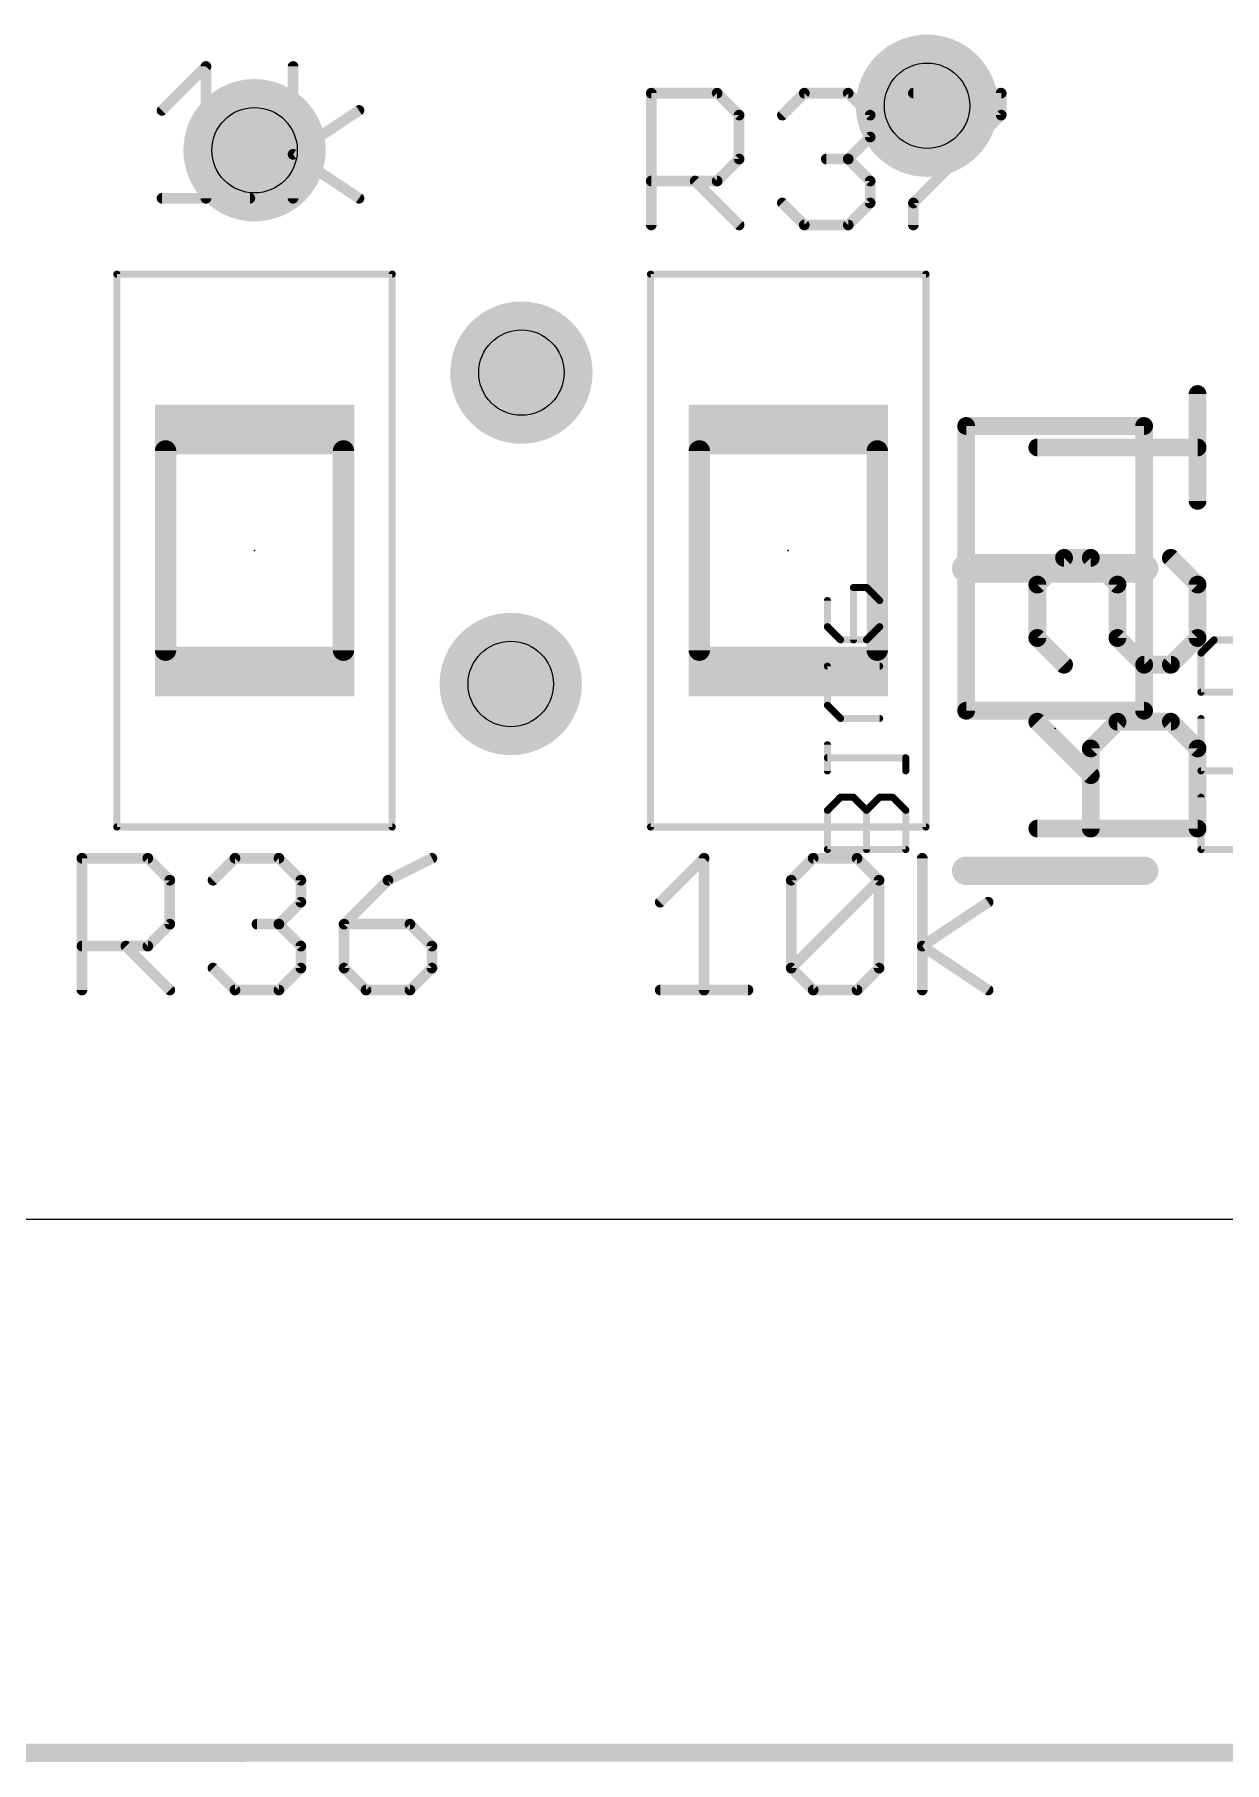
# Model space of a CAD drawing. Extents: x -7 to 105, y 1 to 61.
# Drawn here: x 34.94 to 43.44, y 2.46 to 14.8 of the extents above; entities that cross this region are included whole.
import ezdxf

# ---------------------------------------------------------------- set-up
doc = ezdxf.new("R2010")
doc.units = 0
for name, color, linetype in [('18', 110, 'CONTINUOUS'), ('20', 53, 'CONTINUOUS'), ('22', 253, 'CONTINUOUS'), ('23', 53, 'CONTINUOUS'), ('24', 53, 'CONTINUOUS'), ('25', 253, 'CONTINUOUS'), ('26', 253, 'CONTINUOUS'), ('27', 253, 'CONTINUOUS'), ('28', 253, 'CONTINUOUS'), ('39', 12, 'CONTINUOUS'), ('44', 253, 'CONTINUOUS'), ('47', 253, 'CONTINUOUS'), ('51', 253, 'CONTINUOUS'), ('52', 253, 'CONTINUOUS')]:
    doc.layers.add(name, color=color, linetype=linetype)

# ---------------------------------------------------------------- blocks, each defined once
blk = doc.blocks.new('RECT')
blk.add_solid([(-0.5, -0.5), (0.5, -0.5), (-0.5, 0.5), (0.5, 0.5)])
blk = doc.blocks.new('ROUNDV')
at = {"const_width": 0.5}
blk.add_lwpolyline([(0, -0.25, 1), (0, 0.25, 1), (0, -0.25)], format="xyb", dxfattribs=at)

msp = doc.modelspace()

# ---------------------------------------------------------------- linework, layer by layer
at = {"layer": '20'}
msp.add_line((104.755, 6.3375), (0, 6.3375), dxfattribs=at)
at = {"layer": '22', "const_width": 0.2032}
for points in [[(42.8625, 10.9855), (41.5925, 10.9855)], [(41.5925, 8.8265), (42.8625, 8.8265)]]:
    msp.add_lwpolyline(points, dxfattribs=at)
at = {"layer": '22', "const_width": 0.1016}
for points in [[(41.5925, 11.0363, 1), (41.5925, 10.9347)], [(42.8625, 10.9347, 1), (42.8625, 11.0363)], [(41.5925, 8.8773, 1), (41.5925, 8.7757)], [(42.8625, 8.7757, 1), (42.8625, 8.8773)]]:
    msp.add_lwpolyline(points, format="xyb", dxfattribs=at)
at = {"layer": '23'}
for p in [(36.5125, 11.1125), (40.3225, 11.1125)]:
    msp.add_point(p, dxfattribs=at)
at = {"layer": '24'}
msp.add_point((42.2275, 9.8425), dxfattribs=at)
at = {"layer": '25', "const_width": 0.0381}
for points in [[(39.3636, 14.3772, 1), (39.3255, 14.3772)], [(39.3446, 14.3963, 1), (39.3446, 14.3582)], [(39.8284, 14.3907, 1), (39.8014, 14.3637)], [(39.8149, 14.3582, 1), (39.8149, 14.3963)], [(40.4369, 14.3963, 1), (40.4369, 14.3582)], [(40.4504, 14.3637, 1), (40.4234, 14.3907)], [(40.7639, 14.3907, 1), (40.7369, 14.3637)], [(40.7504, 14.3582, 1), (40.7504, 14.3963)], [(41.2156, 14.3963, 1), (41.2156, 14.3582)], [(41.8618, 14.3772, 1), (41.8237, 14.3772)], [(41.8427, 14.3582, 1), (41.8427, 14.3963)], [(39.9907, 14.2204, 1), (39.9526, 14.2204)], [(39.9582, 14.207, 1), (39.9851, 14.2339)], [(40.2666, 14.2339, 1), (40.2936, 14.207)], [(40.9262, 14.2204, 1), (40.8881, 14.2204)], [(40.8937, 14.207, 1), (40.9207, 14.2339)], [(41.8237, 14.2204, 1), (41.8618, 14.2204)], [(41.8562, 14.207, 1), (41.8292, 14.2339)], [(40.8881, 14.0637, 1), (40.9262, 14.0637)], [(40.9207, 14.0502, 1), (40.8937, 14.0771)], [(39.9851, 13.8934, 1), (39.9582, 13.9204)], [(40.5937, 13.926, 1), (40.5937, 13.8879)], [(40.7639, 13.9204, 1), (40.7369, 13.8934)], [(40.7369, 13.9204, 1), (40.7639, 13.8934)], [(40.7504, 13.8879, 1), (40.7504, 13.926)], [(39.9526, 13.9069, 1), (39.9907, 13.9069)], [(39.3446, 13.7692, 1), (39.3446, 13.7311)], [(39.6716, 13.7636, 1), (39.6447, 13.7367)], [(39.8014, 13.7636, 1), (39.8284, 13.7367)], [(39.8149, 13.7311, 1), (39.8149, 13.7692)], [(40.9262, 13.7501, 1), (40.8881, 13.7501)], [(40.8937, 13.7367, 1), (40.9207, 13.7636)], [(40.2936, 13.6068, 1), (40.2666, 13.5799)], [(40.8881, 13.5934, 1), (40.9262, 13.5934)], [(40.9207, 13.5799, 1), (40.8937, 13.6068)], [(41.2347, 13.5934, 1), (41.1966, 13.5934)], [(41.2022, 13.6068, 1), (41.2291, 13.5799)], [(39.3255, 13.4366, 1), (39.3636, 13.4366)], [(39.9582, 13.4231, 1), (39.9851, 13.4501)], [(40.4369, 13.4557, 1), (40.4369, 13.4176)], [(40.4234, 13.4231, 1), (40.4504, 13.4501)], [(40.7369, 13.4501, 1), (40.7639, 13.4231)], [(40.7504, 13.4176, 1), (40.7504, 13.4557)], [(41.1966, 13.4366, 1), (41.2347, 13.4366)], [(35.2996, 8.9162, 1), (35.2615, 8.9162)], [(35.2806, 8.9353, 1), (35.2806, 8.8972)], [(35.7644, 8.9297, 1), (35.7374, 8.9027)], [(35.7509, 8.8972, 1), (35.7509, 8.9353)], [(36.3729, 8.9353, 1), (36.3729, 8.8972)], [(36.3864, 8.9027, 1), (36.3594, 8.9297)], [(36.6999, 8.9297, 1), (36.6729, 8.9027)], [(36.6864, 8.8972, 1), (36.6864, 8.9353)], [(37.7872, 8.8992, 1), (37.7702, 8.9332)], [(35.9267, 8.7594, 1), (35.8886, 8.7594)], [(35.8942, 8.746, 1), (35.9211, 8.7729)], [(36.2026, 8.7729, 1), (36.2296, 8.746)], [(36.8622, 8.7594, 1), (36.8241, 8.7594)], [(36.8297, 8.746, 1), (36.8567, 8.7729)], [(37.4567, 8.7765, 1), (37.4737, 8.7424)], [(37.4786, 8.746, 1), (37.4517, 8.7729)], [(36.8567, 8.5892, 1), (36.8297, 8.6161)], [(36.8241, 8.6027, 1), (36.8622, 8.6027)], [(35.8886, 8.4459, 1), (35.9267, 8.4459)], [(35.9211, 8.4324, 1), (35.8942, 8.4594)], [(36.5297, 8.4649, 1), (36.5297, 8.4268)], [(36.6999, 8.4594, 1), (36.6729, 8.4324)], [(36.6729, 8.4594, 1), (36.6999, 8.4324)], [(36.6864, 8.4268, 1), (36.6864, 8.4649)], [(37.1707, 8.4459, 1), (37.1326, 8.4459)], [(37.1516, 8.4649, 1), (37.1516, 8.4268)], [(37.1382, 8.4594, 1), (37.1651, 8.4324)], [(37.6354, 8.4594, 1), (37.6085, 8.4324)], [(37.6219, 8.4268, 1), (37.6219, 8.4649)], [(35.2806, 8.3082, 1), (35.2806, 8.2701)], [(35.6076, 8.3026, 1), (35.5807, 8.2757)], [(35.7374, 8.3026, 1), (35.7644, 8.2757)], [(35.7509, 8.2701, 1), (35.7509, 8.3082)], [(36.8622, 8.2891, 1), (36.8241, 8.2891)], [(36.8297, 8.2757, 1), (36.8567, 8.3026)], [(37.7978, 8.2891, 1), (37.7597, 8.2891)], [(37.7652, 8.2757, 1), (37.7922, 8.3026)], [(36.2296, 8.1458, 1), (36.2026, 8.1189)], [(36.8241, 8.1324, 1), (36.8622, 8.1324)], [(36.8567, 8.1189, 1), (36.8297, 8.1458)], [(37.1326, 8.1324, 1), (37.1707, 8.1324)], [(37.1651, 8.1458, 1), (37.1382, 8.1189)], [(37.7597, 8.1324, 1), (37.7978, 8.1324)], [(37.7922, 8.1189, 1), (37.7652, 8.1458)], [(35.2615, 7.9756, 1), (35.2996, 7.9756)], [(35.8942, 7.9621, 1), (35.9211, 7.9891)], [(36.3729, 7.9947, 1), (36.3729, 7.9566)], [(36.3594, 7.9621, 1), (36.3864, 7.9891)], [(36.6729, 7.9891, 1), (36.6999, 7.9621)], [(36.6864, 7.9566, 1), (36.6864, 7.9947)], [(37.3084, 7.9947, 1), (37.3084, 7.9566)], [(37.2949, 7.9621, 1), (37.3219, 7.9891)], [(37.6085, 7.9891, 1), (37.6354, 7.9621)], [(37.6219, 7.9566, 1), (37.6219, 7.9947)]]:
    msp.add_lwpolyline(points, format="xyb", dxfattribs=at)
at = {"layer": '25', "const_width": 0.0762}
for points in [[(39.3446, 13.4366), (39.3446, 14.3772)], [(39.3446, 14.3772), (39.8149, 14.3772)], [(39.8149, 14.3772), (39.9717, 14.2204)], [(40.2801, 14.2204), (40.4369, 14.3772)], [(40.4369, 14.3772), (40.7504, 14.3772)], [(40.7504, 14.3772), (40.9072, 14.2204)], [(41.2156, 14.3772), (41.8427, 14.3772)], [(41.8427, 14.3772), (41.8427, 14.2204)], [(39.9717, 14.2204), (39.9717, 13.9069)], [(40.9072, 14.2204), (40.9072, 14.0637)], [(41.8427, 14.2204), (41.2156, 13.5934)], [(40.9072, 14.0637), (40.7504, 13.9069)], [(39.9717, 13.9069), (39.8149, 13.7501)], [(40.7504, 13.9069), (40.5937, 13.9069)], [(40.7504, 13.9069), (40.9072, 13.7501)], [(39.8149, 13.7501), (39.3446, 13.7501)], [(39.6581, 13.7501), (39.9717, 13.4366)], [(40.9072, 13.7501), (40.9072, 13.5934)], [(40.4369, 13.4366), (40.2801, 13.5934)], [(40.9072, 13.5934), (40.7504, 13.4366)], [(41.2156, 13.5934), (41.2156, 13.4366)], [(40.7504, 13.4366), (40.4369, 13.4366)], [(35.2806, 7.9756), (35.2806, 8.9162)], [(35.2806, 8.9162), (35.7509, 8.9162)], [(35.7509, 8.9162), (35.9077, 8.7594)], [(36.2161, 8.7594), (36.3729, 8.9162)], [(36.3729, 8.9162), (36.6864, 8.9162)], [(36.6864, 8.9162), (36.8432, 8.7594)], [(37.7787, 8.9162), (37.4652, 8.7594)], [(35.9077, 8.7594), (35.9077, 8.4459)], [(36.8432, 8.7594), (36.8432, 8.6027)], [(37.4652, 8.7594), (37.1516, 8.4459)], [(36.8432, 8.6027), (36.6864, 8.4459)], [(35.9077, 8.4459), (35.7509, 8.2891)], [(36.6864, 8.4459), (36.5297, 8.4459)], [(36.6864, 8.4459), (36.8432, 8.2891)], [(37.1516, 8.4459), (37.1516, 8.1324)], [(37.6219, 8.4459), (37.1516, 8.4459)], [(37.7787, 8.2891), (37.6219, 8.4459)], [(35.7509, 8.2891), (35.2806, 8.2891)], [(35.5941, 8.2891), (35.9077, 7.9756)], [(36.8432, 8.2891), (36.8432, 8.1324)], [(37.7787, 8.1324), (37.7787, 8.2891)], [(36.3729, 7.9756), (36.2161, 8.1324)], [(36.8432, 8.1324), (36.6864, 7.9756)], [(37.1516, 8.1324), (37.3084, 7.9756)], [(37.6219, 7.9756), (37.7787, 8.1324)], [(36.6864, 7.9756), (36.3729, 7.9756)], [(37.3084, 7.9756), (37.6219, 7.9756)]]:
    msp.add_lwpolyline(points, dxfattribs=at)
at = {"layer": '26'}
for points, const_width in [([(43.2762, 12.2297, 1), (43.2127, 12.2297)], 0.0635), ([(42.1005, 11.8802, 1), (42.1005, 11.8167)], 0.0635), ([(43.2445, 11.8167, 1), (43.2445, 11.8802)], 0.0635), ([(43.2127, 11.4671, 1), (43.2762, 11.4671)], 0.0635), ([(42.2912, 11.0921, 1), (42.2912, 11.0286)], 0.0635), ([(42.3136, 11.0379, 1), (42.2687, 11.0828)], 0.0635), ([(42.5043, 11.0828, 1), (42.4594, 11.0379)], 0.0635), ([(42.4818, 11.0286, 1), (42.4818, 11.0921)], 0.0635), ([(43.0763, 11.0828, 1), (43.0314, 11.0379)], 0.0635), ([(42.1323, 10.8697, 1), (42.0688, 10.8697)], 0.0635), ([(42.078, 10.8921, 1), (42.123, 10.8472)], 0.0635), ([(42.7042, 10.8697, 1), (42.6407, 10.8697)], 0.0635), ([(42.65, 10.8472, 1), (42.6949, 10.8921)], 0.0635), ([(43.2762, 10.8697, 1), (43.2127, 10.8697)], 0.0635), ([(43.222, 10.8472, 1), (43.2669, 10.8921)], 0.0635), ([(42.123, 10.5108, 1), (42.078, 10.4659)], 0.0635), ([(42.0688, 10.4884, 1), (42.1323, 10.4884)], 0.0635), ([(42.6407, 10.4884, 1), (42.7042, 10.4884)], 0.0635), ([(42.6949, 10.5108, 1), (42.65, 10.4659)], 0.0635), ([(43.2127, 10.4884, 1), (43.2762, 10.4884)], 0.0635), ([(43.2669, 10.4659, 1), (43.222, 10.5108)], 0.0635), ([(43.3621, 10.4871, 1), (43.3621, 10.4617)], 0.0254), ([(43.3711, 10.4654, 1), (43.3531, 10.4833)], 0.0254), ([(42.8632, 10.3295, 1), (42.8632, 10.266)], 0.0635), ([(43.0538, 10.266, 1), (43.0538, 10.3295)], 0.0635), ([(43.2816, 10.3812, 1), (43.2562, 10.3812)], 0.0254), ([(43.2599, 10.3901, 1), (43.2779, 10.3722)], 0.0254), ([(42.2687, 10.2752, 1), (42.3136, 10.3202)], 0.0635), ([(42.8407, 10.2752, 1), (42.8856, 10.3202)], 0.0635), ([(43.0314, 10.3202, 1), (43.0763, 10.2752)], 0.0635), ([(43.2689, 10.1142, 1), (43.2689, 10.0888)], 0.0254), ([(43.2562, 10.1015, 1), (43.2816, 10.1015)], 0.0254), ([(42.123, 9.9134, 1), (42.078, 9.8685)], 0.0635), ([(42.6725, 9.9227, 1), (42.6725, 9.8592)], 0.0635), ([(42.6949, 9.8685, 1), (42.65, 9.9134)], 0.0635), ([(43.0763, 9.9134, 1), (43.0314, 9.8685)], 0.0635), ([(43.0538, 9.8592, 1), (43.0538, 9.9227)], 0.0635), ([(43.2816, 9.9131, 1), (43.2562, 9.9131)], 0.0254), ([(42.5136, 9.7003, 1), (42.4501, 9.7003)], 0.0635), ([(42.4594, 9.7227, 1), (42.5043, 9.6778)], 0.0635), ([(43.2762, 9.7003, 1), (43.2127, 9.7003)], 0.0635), ([(43.222, 9.6778, 1), (43.2669, 9.7227)], 0.0635), ([(42.4594, 9.4872, 1), (42.5043, 9.5321)], 0.0635), ([(43.2689, 9.5529, 1), (43.2689, 9.5275)], 0.0254), ([(43.2562, 9.5402, 1), (43.2816, 9.5402)], 0.0254), ([(43.2816, 9.3518, 1), (43.2562, 9.3518)], 0.0254), ([(42.1005, 9.1601, 1), (42.1005, 9.0966)], 0.0635), ([(42.4501, 9.1283, 1), (42.5136, 9.1283)], 0.0635), ([(43.2127, 9.1283, 1), (43.2762, 9.1283)], 0.0635), ([(43.2445, 9.0966, 1), (43.2445, 9.1601)], 0.0635), ([(43.2689, 8.9916, 1), (43.2689, 8.9662)], 0.0254), ([(43.2562, 8.9789, 1), (43.2816, 8.9789)], 0.0254)]:
    msp.add_lwpolyline(points, format="xyb", dxfattribs=dict(at, const_width=const_width))
for points, const_width in [([(43.2445, 11.4671), (43.2445, 12.2297)], 0.127), ([(42.1005, 11.8484), (43.2445, 11.8484)], 0.127), ([(42.2912, 11.0603), (42.1005, 10.8697)], 0.127), ([(42.4818, 11.0603), (42.2912, 11.0603)], 0.127), ([(42.6725, 10.8697), (42.4818, 11.0603)], 0.127), ([(43.0538, 11.0603), (43.2445, 10.8697)], 0.127), ([(42.1005, 10.8697), (42.1005, 10.4884)], 0.127), ([(42.6725, 10.4884), (42.6725, 10.8697)], 0.127), ([(43.2445, 10.8697), (43.2445, 10.4884)], 0.127), ([(42.1005, 10.4884), (42.2912, 10.2977)], 0.127), ([(42.8632, 10.2977), (42.6725, 10.4884)], 0.127), ([(43.2445, 10.4884), (43.0538, 10.2977)], 0.127), ([(43.2689, 10.3812), (43.3621, 10.4744)], 0.0508), ([(43.3621, 10.4744), (43.735, 10.4744)], 0.0508), ([(43.0538, 10.2977), (42.8632, 10.2977)], 0.127), ([(43.2689, 10.1015), (43.2689, 10.3812)], 0.0508), ([(43.8282, 10.1015), (43.2689, 10.1015)], 0.0508), ([(42.4818, 9.5096), (42.1005, 9.891)], 0.127), ([(42.6725, 9.891), (42.4818, 9.7003)], 0.127), ([(43.0538, 9.891), (42.6725, 9.891)], 0.127), ([(43.2445, 9.7003), (43.0538, 9.891)], 0.127), ([(43.2689, 9.5402), (43.2689, 9.9131)], 0.0508), ([(42.4818, 9.7003), (42.4818, 9.1283)], 0.127), ([(43.2445, 9.1283), (43.2445, 9.7003)], 0.127), ([(43.8282, 9.5402), (43.2689, 9.5402)], 0.0508), ([(43.2689, 8.9789), (43.2689, 9.3518)], 0.0508), ([(42.1005, 9.1283), (43.2445, 9.1283)], 0.127), ([(43.8282, 8.9789), (43.2689, 8.9789)], 0.0508)]:
    msp.add_lwpolyline(points, dxfattribs=dict(at, const_width=const_width))
at = {"layer": '27', "const_width": 0.0762}
for points in [[(35.8521, 14.2542), (36.1656, 14.5677)], [(36.1656, 14.5677), (36.1656, 13.6271)], [(36.7876, 13.6271), (36.7876, 14.5677)], [(36.7876, 13.9406), (37.2579, 14.2542)], [(37.2579, 13.6271), (36.7876, 13.9406)], [(35.8521, 13.6271), (36.4792, 13.6271)], [(39.4081, 8.6027), (39.7216, 8.9162)], [(39.7216, 8.9162), (39.7216, 7.9756)], [(40.3436, 8.7594), (40.5004, 8.9162)], [(40.5004, 8.9162), (40.8139, 8.9162)], [(40.8139, 8.9162), (40.9707, 8.7594)], [(41.2791, 7.9756), (41.2791, 8.9162)], [(40.3436, 8.1324), (40.3436, 8.7594)], [(40.3436, 8.1324), (40.9707, 8.7594)], [(40.9707, 8.7594), (40.9707, 8.1324)], [(41.2791, 8.2891), (41.7494, 8.6027)], [(41.7494, 7.9756), (41.2791, 8.2891)], [(40.5004, 7.9756), (40.3436, 8.1324)], [(40.9707, 8.1324), (40.8139, 7.9756)], [(39.4081, 7.9756), (40.0352, 7.9756)], [(40.8139, 7.9756), (40.5004, 7.9756)]]:
    msp.add_lwpolyline(points, dxfattribs=at)
at = {"layer": '27', "const_width": 0.0381}
for points in [[(36.1847, 14.5677, 1), (36.1466, 14.5677)], [(36.1791, 14.5542, 1), (36.1522, 14.5812)], [(36.8067, 14.5677, 1), (36.7686, 14.5677)], [(35.8386, 14.2676, 1), (35.8656, 14.2407)], [(37.2685, 14.2383, 1), (37.2474, 14.27)], [(36.7982, 13.9565, 1), (36.7771, 13.9248)], [(36.7771, 13.9565, 1), (36.7982, 13.9248)], [(35.8521, 13.6462, 1), (35.8521, 13.6081)], [(36.1466, 13.6271, 1), (36.1847, 13.6271)], [(36.4792, 13.6081, 1), (36.4792, 13.6462)], [(36.7686, 13.6271, 1), (36.8067, 13.6271)], [(37.2474, 13.6112, 1), (37.2685, 13.643)], [(39.7407, 8.9162, 1), (39.7026, 8.9162)], [(39.7351, 8.9027, 1), (39.7082, 8.9297)], [(40.5004, 8.9353, 1), (40.5004, 8.8972)], [(40.5139, 8.9027, 1), (40.4869, 8.9297)], [(40.8274, 8.9297, 1), (40.8004, 8.9027)], [(40.8139, 8.8972, 1), (40.8139, 8.9353)], [(41.2982, 8.9162, 1), (41.2601, 8.9162)], [(40.3627, 8.7594, 1), (40.3246, 8.7594)], [(40.3301, 8.7729, 1), (40.3571, 8.746)], [(40.9897, 8.7594, 1), (40.9516, 8.7594)], [(40.9842, 8.746, 1), (40.9572, 8.7729)], [(40.9572, 8.746, 1), (40.9842, 8.7729)], [(39.3946, 8.6161, 1), (39.4216, 8.5892)], [(41.76, 8.5868, 1), (41.7389, 8.6185)], [(41.2897, 8.305, 1), (41.2686, 8.2733)], [(41.2686, 8.305, 1), (41.2897, 8.2733)], [(40.3571, 8.1458, 1), (40.3301, 8.1189)], [(40.3301, 8.1458, 1), (40.3571, 8.1189)], [(40.3246, 8.1324, 1), (40.3627, 8.1324)], [(40.9516, 8.1324, 1), (40.9897, 8.1324)], [(40.9842, 8.1189, 1), (40.9572, 8.1458)], [(39.4081, 7.9947, 1), (39.4081, 7.9566)], [(39.7026, 7.9756, 1), (39.7407, 7.9756)], [(40.0352, 7.9566, 1), (40.0352, 7.9947)], [(40.5004, 7.9947, 1), (40.5004, 7.9566)], [(40.4869, 7.9621, 1), (40.5139, 7.9891)], [(40.8004, 7.9891, 1), (40.8274, 7.9621)], [(40.8139, 7.9566, 1), (40.8139, 7.9947)], [(41.2601, 7.9756, 1), (41.2982, 7.9756)], [(41.7389, 7.9597, 1), (41.76, 7.9915)]]:
    msp.add_lwpolyline(points, format="xyb", dxfattribs=at)
at = {"layer": '28', "const_width": 0.0508}
for points in [[(40.8815, 10.8486), (40.7883, 10.8486)], [(40.7883, 10.8486), (40.7883, 10.4757)], [(40.9748, 10.7554), (40.8815, 10.8486)], [(40.6019, 10.7554), (40.6019, 10.5689)], [(40.9748, 10.5689), (40.9748, 10.7554)], [(40.6019, 10.5689), (40.6951, 10.4757)], [(40.6951, 10.4757), (40.8815, 10.4757)], [(40.8815, 10.4757), (40.9748, 10.5689)], [(40.6019, 10.0076), (40.6019, 10.2873)], [(40.6019, 10.2873), (40.9748, 10.2873)], [(40.6951, 9.9144), (40.6019, 10.0076)], [(40.9748, 9.9144), (40.6951, 9.9144)], [(40.6019, 9.5402), (40.6019, 9.7266)], [(41.1612, 9.6334), (40.6019, 9.6334)], [(41.1612, 9.5402), (41.1612, 9.6334)], [(40.6951, 9.3518), (40.6019, 9.2585)], [(40.7883, 9.3518), (40.6951, 9.3518)], [(40.8815, 9.2585), (40.7883, 9.3518)], [(40.9748, 9.3518), (40.8815, 9.2585)], [(41.068, 9.3518), (40.9748, 9.3518)], [(41.1612, 9.2585), (41.068, 9.3518)], [(40.6019, 9.2585), (40.6019, 8.9789)], [(40.8815, 8.9789), (40.8815, 9.2585)], [(41.1612, 8.9789), (41.1612, 9.2585)], [(40.6019, 8.9789), (41.1612, 8.9789)]]:
    msp.add_lwpolyline(points, dxfattribs=at)
at = {"layer": '28', "const_width": 0.0254}
for points in [[(40.7883, 10.8613, 1), (40.7883, 10.8359)], [(40.801, 10.8486, 1), (40.7756, 10.8486)], [(40.8905, 10.8576, 1), (40.8726, 10.8396)], [(40.8815, 10.8359, 1), (40.8815, 10.8613)], [(40.6146, 10.7554, 1), (40.5892, 10.7554)], [(40.9875, 10.7554, 1), (40.962, 10.7554)], [(40.9658, 10.7464, 1), (40.9837, 10.7643)], [(40.6109, 10.5779, 1), (40.5929, 10.56)], [(40.5892, 10.5689, 1), (40.6146, 10.5689)], [(40.6951, 10.4884, 1), (40.6951, 10.463)], [(40.6861, 10.4667, 1), (40.7041, 10.4847)], [(40.7756, 10.4757, 1), (40.801, 10.4757)], [(40.8726, 10.4847, 1), (40.8905, 10.4667)], [(40.8815, 10.463, 1), (40.8815, 10.4884)], [(40.962, 10.5689, 1), (40.9875, 10.5689)], [(40.9837, 10.56, 1), (40.9658, 10.5779)], [(40.6146, 10.2873, 1), (40.5892, 10.2873)], [(40.6019, 10.3, 1), (40.6019, 10.2746)], [(40.9748, 10.2746, 1), (40.9748, 10.3)], [(40.6109, 10.0166, 1), (40.5929, 9.9986)], [(40.5892, 10.0076, 1), (40.6146, 10.0076)], [(40.6951, 9.9271, 1), (40.6951, 9.9017)], [(40.6861, 9.9054, 1), (40.7041, 9.9234)], [(40.9748, 9.9017, 1), (40.9748, 9.9271)], [(40.6146, 9.7266, 1), (40.5892, 9.7266)], [(40.6019, 9.6461, 1), (40.6019, 9.6207)], [(41.1739, 9.6334, 1), (41.1485, 9.6334)], [(41.1612, 9.6207, 1), (41.1612, 9.6461)], [(40.5892, 9.5402, 1), (40.6146, 9.5402)], [(41.1485, 9.5402, 1), (41.1739, 9.5402)], [(40.6951, 9.3645, 1), (40.6951, 9.3391)], [(40.7041, 9.3428, 1), (40.6861, 9.3607)], [(40.7973, 9.3607, 1), (40.7793, 9.3428)], [(40.7883, 9.3391, 1), (40.7883, 9.3645)], [(40.9748, 9.3645, 1), (40.9748, 9.3391)], [(40.9837, 9.3428, 1), (40.9658, 9.3607)], [(41.0769, 9.3607, 1), (41.059, 9.3428)], [(41.068, 9.3391, 1), (41.068, 9.3645)], [(40.6146, 9.2585, 1), (40.5892, 9.2585)], [(40.5929, 9.2675, 1), (40.6109, 9.2496)], [(40.8942, 9.2585, 1), (40.8688, 9.2585)], [(40.8726, 9.2675, 1), (40.8905, 9.2496)], [(40.8726, 9.2496, 1), (40.8905, 9.2675)], [(41.1739, 9.2585, 1), (41.1485, 9.2585)], [(41.1522, 9.2496, 1), (41.1702, 9.2675)], [(40.6019, 8.9916, 1), (40.6019, 8.9662)], [(41.1612, 8.9662, 1), (41.1612, 8.9916)], [(40.5892, 8.9789, 1), (40.6146, 8.9789)], [(40.8688, 8.9789, 1), (40.8942, 8.9789)], [(41.1485, 8.9789, 1), (41.1739, 8.9789)]]:
    msp.add_lwpolyline(points, format="xyb", dxfattribs=at)
at = {"layer": '39', "const_width": 0.0508}
for points in [[(35.5295, 9.1395), (35.5295, 13.0855)], [(35.5295, 13.0855), (37.4955, 13.0855)], [(37.4955, 13.0855), (37.4955, 9.1395)], [(39.3395, 9.1395), (39.3395, 13.0855)], [(39.3395, 13.0855), (41.3055, 13.0855)], [(41.3055, 13.0855), (41.3055, 9.1395)], [(37.4955, 9.1395), (35.5295, 9.1395)], [(41.3055, 9.1395), (39.3395, 9.1395)]]:
    msp.add_lwpolyline(points, dxfattribs=at)
at = {"layer": '39', "const_width": 0.0254}
for points in [[(35.5422, 13.0855, 1), (35.5168, 13.0855)], [(35.5295, 13.0982, 1), (35.5295, 13.0728)], [(37.5082, 13.0855, 1), (37.4828, 13.0855)], [(37.4955, 13.0728, 1), (37.4955, 13.0982)], [(39.3522, 13.0855, 1), (39.3268, 13.0855)], [(39.3395, 13.0982, 1), (39.3395, 13.0728)], [(41.3182, 13.0855, 1), (41.2928, 13.0855)], [(41.3055, 13.0728, 1), (41.3055, 13.0982)], [(35.5295, 9.1522, 1), (35.5295, 9.1268)], [(35.5168, 9.1395, 1), (35.5422, 9.1395)], [(37.4828, 9.1395, 1), (37.5082, 9.1395)], [(37.4955, 9.1268, 1), (37.4955, 9.1522)], [(39.3395, 9.1522, 1), (39.3395, 9.1268)], [(39.3268, 9.1395, 1), (39.3522, 9.1395)], [(41.2928, 9.1395, 1), (41.3182, 9.1395)], [(41.3055, 9.1268, 1), (41.3055, 9.1522)]]:
    msp.add_lwpolyline(points, format="xyb", dxfattribs=at)
at = {"layer": '44'}
for centre in [(41.3131, 14.2875), (36.5125, 13.97), (38.4175, 12.3825), (38.3414, 10.16)]:
    msp.add_circle(centre, 0.3048, dxfattribs=at)
at = {"layer": '47', "const_width": 0.13}
msp.add_lwpolyline([(0.0655, 2.5275), (104.6905, 2.54)], dxfattribs=at)
at = {"layer": '51', "const_width": 0.1524}
for points in [[(35.8775, 10.4013), (35.8775, 11.8237)], [(37.1475, 10.4013), (37.1475, 11.8237)], [(39.6875, 11.8237), (39.6875, 10.4013)], [(40.9575, 11.8237), (40.9575, 10.4013)]]:
    msp.add_lwpolyline(points, dxfattribs=at)
at = {"layer": '51', "const_width": 0.0762}
for points in [[(35.9156, 11.8237, 1), (35.8394, 11.8237)], [(37.1856, 11.8237, 1), (37.1094, 11.8237)], [(39.7256, 11.8237, 1), (39.6494, 11.8237)], [(40.9956, 11.8237, 1), (40.9194, 11.8237)], [(35.8394, 10.4013, 1), (35.9156, 10.4013)], [(37.1094, 10.4013, 1), (37.1856, 10.4013)], [(39.6494, 10.4013, 1), (39.7256, 10.4013)], [(40.9194, 10.4013, 1), (40.9956, 10.4013)]]:
    msp.add_lwpolyline(points, format="xyb", dxfattribs=at)
at = {"layer": '52', "const_width": 0.0635}
for points in [[(41.5925, 12.0333, 1), (41.5925, 11.9697)], [(41.6243, 12.0015, 1), (41.5607, 12.0015)], [(42.8943, 12.0015, 1), (42.8308, 12.0015)], [(42.8625, 11.9697, 1), (42.8625, 12.0333)], [(41.5925, 10.0013, 1), (41.5925, 9.9377)], [(41.5607, 9.9695, 1), (41.6243, 9.9695)], [(42.8308, 9.9695, 1), (42.8943, 9.9695)], [(42.8625, 9.9377, 1), (42.8625, 10.0013)]]:
    msp.add_lwpolyline(points, format="xyb", dxfattribs=at)
at = {"layer": '52', "const_width": 0.127}
for points in [[(42.8625, 12.0015), (41.5925, 12.0015)], [(41.5925, 12.0015), (41.5925, 9.9695)], [(42.8625, 9.9695), (42.8625, 12.0015)], [(41.5925, 9.9695), (42.8625, 9.9695)]]:
    msp.add_lwpolyline(points, dxfattribs=at)

# ---------------------------------------------------------------- block references
at = {"layer": '18', "xscale": 1.016, "yscale": 1.016}
for p in [(41.3131, 14.2875), (41.3131, 14.2875), (36.5125, 13.97), (36.5125, 13.97), (38.4175, 12.3825), (38.4175, 12.3825), (38.3414, 10.16), (38.3414, 10.16)]:
    msp.add_blockref('ROUNDV', p, dxfattribs=at)
at = {"layer": '51', "xscale": 0.3556, "yscale": 1.4224}
for p, rotation in [((36.5125, 11.9761), 270), ((40.3225, 11.9761), 90), ((36.5125, 10.2489), 270), ((40.3225, 10.2489), 90)]:
    msp.add_blockref('RECT', p, dxfattribs=dict(at, rotation=rotation))

doc.saveas('drawing.dxf')
